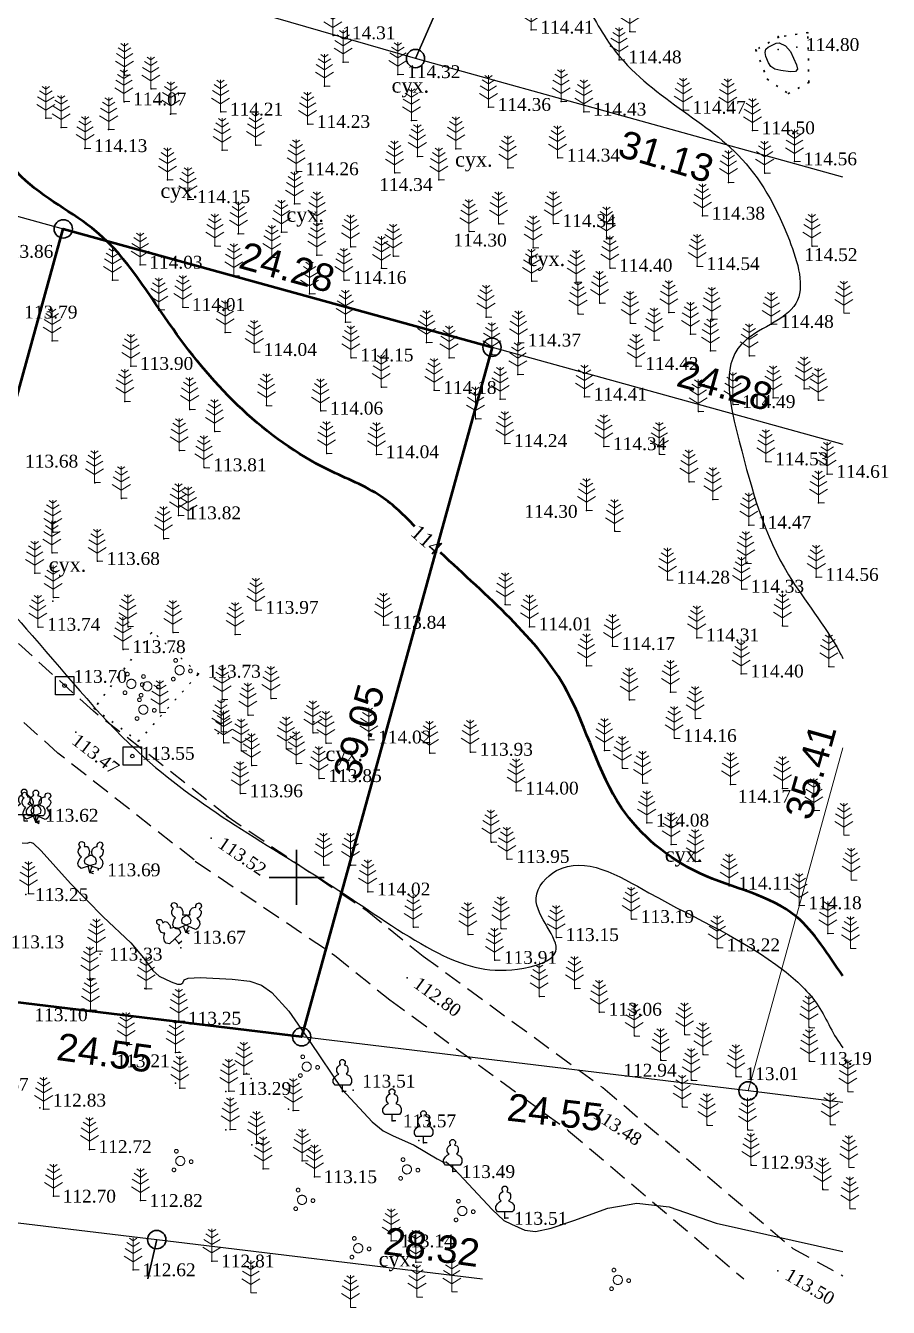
# Model space of a CAD drawing. Header units: millimetres. Extents: x 5405527 to 5405632, y 5524826 to 5524943.
# Drawn here: x 5405585.2 to 5405632.3, y 5524826.5 to 5524896.5 of the extents above; entities that cross this region are included whole.
import ezdxf
from ezdxf.enums import TextEntityAlignment as Align

# ---------------------------------------------------------------- set-up
doc = ezdxf.new("R2010")
doc.units = ezdxf.units.MM
for name, pattern in [('0', [0]), ('DASHEDX2', [1.5, 1, -0.5]), ('HIDDEN', [0.5, 0, -0.5]), ('суцільна', [50, 50, 0])]:
    doc.linetypes.add(name, pattern=pattern)
for name, color, linetype, lineweight in [('11900000', 1, 'Continuous', 30), ('Контур', 7, 'HIDDEN', 30), ('ТОЧКИ', 7, 'Continuous', 30), ('усл. знак', 7, 'суцільна', 20)]:
    doc.layers.add(name, color=color, linetype=linetype, lineweight=lineweight)
for name, color, linetype in [('SC007', 7, 'Continuous'), ('вис_1_1', 170, 'Continuous'), ('горизонт_1', 12, 'Continuous'), ('горизонтали', 42, 'Continuous'), ('дороги', 7, 'Continuous'), ('Ділянки_Межі', 10, 'Continuous'), ('надписи', 7, 'Continuous'), ('отметки', 7, 'Continuous'), ('промеры', 185, 'Continuous'), ('Растительность', 7, 'Continuous')]:
    doc.layers.add(name, color=color, linetype=linetype)
doc.styles.get("Standard").update_dxf_attribs({"font": 'arial.ttf'})
doc.styles.add('times', font='times.ttf')

# ---------------------------------------------------------------- blocks, each defined once
blk = doc.blocks.new('SYMBOL902')
at = {"layer": 'SC007'}
blk.add_lwpolyline([(-1.25, -1.25), (-1.25, 1.25), (1.25, 1.25), (1.25, -1.25)], close=True, dxfattribs=at)
blk.add_circle((0, 0), 0.25, dxfattribs=at)
blk = doc.blocks.new('A$C51FE15A3')
at = {"layer": 'Растительность', "color": 94, "lineweight": 0}
for points in [[(-0.343, 1.489), (0, 1.267), (0.343, 1.489)], [(-0.201, 1.726), (0, 1.584), (0.201, 1.726)], [(0, 1.75), (0, 0), (0.319, 0)], [(-0.493, 0.753), (0, 0.444), (0.493, 0.753)], [(-0.447, 1.172), (0, 0.895), (0.447, 1.172)]]:
    blk.add_lwpolyline(points, dxfattribs=at)
blk = doc.blocks.new('A$C2ACB5305')
at = {"layer": 'Растительность'}
blk.add_lwpolyline([(0.2, 0), (0.2, 0), (0, 0), (0, 0.35), (-0.4, 0.35), (-0.5, 0.5), (-0.5, 0.65), (-0.4, 0.8), (-0.3, 0.9), (-0.2, 0.95), (-0.25, 1), (-0.3, 1.1), (-0.3, 1.25), (-0.25, 1.35), (-0.15, 1.45), (-0.1, 1.45), (-0.15, 1.55), (-0.15, 1.65), (-0.05, 1.75), (0.05, 1.75), (0.15, 1.65), (0.15, 1.55), (0.1, 1.45), (0.25, 1.4), (0.3, 1.3), (0.3, 1.1), (0.25, 1), (0.2, 0.95), (0.4, 0.85), (0.5, 0.7), (0.5, 0.5), (0.45, 0.4), (0.4, 0.35), (0, 0.35)], dxfattribs=at)
blk = doc.blocks.new('A$C72385B22')
at = {"layer": 'усл. знак'}
for centre, radius in [((0, 0), 0.625), ((-0.02, 1.49), 0.25), ((-1.29, -0.64), 0.25), ((1.28, -0.76), 0.25)]:
    blk.add_circle(centre, radius, dxfattribs=at)

msp = doc.modelspace()

# ---------------------------------------------------------------- linework, layer by layer
at = {"layer": '11900000', "color": 0, "linetype": '0', "lineweight": 15, "ltscale": 0.7}
for points in [[(5405600, 5524848.496), (5405600, 5524851.504)], [(5405600, 5524848.496), (5405600, 5524851.504)], [(5405600, 5524848.496), (5405600, 5524851.504)], [(5405600, 5524848.496), (5405600, 5524851.504)], [(5405600, 5524848.496), (5405600, 5524851.504)], [(5405600, 5524848.496), (5405600, 5524851.504)], [(5405598.496, 5524850), (5405601.504, 5524850)], [(5405598.496, 5524850), (5405601.504, 5524850)], [(5405598.496, 5524850), (5405601.504, 5524850)]]:
    msp.add_lwpolyline(points, dxfattribs=at)
at = {"layer": '11900000', "linetype": '0', "lineweight": 15, "ltscale": 0.7}
msp.add_lwpolyline([(5405600, 5524848.496), (5405600, 5524851.504)], dxfattribs=at)
at = {"layer": '11900000', "color": 7}
for points in [[(5405600, 5524848.5, 0), (5405600, 5524851.5, 0)], [(5405600, 5524848.5, 0), (5405600, 5524851.5, 0)], [(5405598.5, 5524850, 0), (5405601.5, 5524850, 0)], [(5405598.5, 5524850, 0), (5405601.5, 5524850, 0)]]:
    msp.add_polyline3d(points, dxfattribs=at)
at = {"layer": 'вис_1_1', "color": 7}
for p in [(5405585.78, 5524853.39, 113.62), (5405589.16, 5524850.41, 113.69), (5405585.22, 5524849.06, 113.25), (5405594.04, 5524847.03, 113.65), (5405593.57, 5524846.39, 113.68), (5405589.27, 5524845.81, 113.33), (5405588.87, 5524844.46, 113.2), (5405591.71, 5524843.94, 113.42), (5405593.82, 5524842.08, 113.35), (5405590.75, 5524840.83, 113.14), (5405593.58, 5524840.46, 113.21), (5405597.27, 5524839.29, 113.36), (5405593.38, 5524838.77, 113.18), (5405596.14, 5524838.32, 113.3), (5405602.5, 5524838.31, 113.5), (5405585.98, 5524837.43, 112.85), (5405599.56, 5524837.35, 113.37), (5405596.13, 5524836.22, 113.12), (5405605.3, 5524836.71, 113.57), (5405597.56, 5524835.41, 113.15), (5405606.67, 5524835.64, 113.52), (5405598.18, 5524834.09, 113.08), (5405600.31, 5524834.52, 113.2), (5405600.98, 5524833.66, 113.15), (5405608.52, 5524833.94, 113.49), (5405586.73, 5524832.6, 112.7), (5405591.47, 5524832.36, 112.82), (5405611.37, 5524831.39, 113.51), (5405605.17, 5524830.16, 113.14), (5405591.08, 5524828.58, 112.62), (5405595.38, 5524829.06, 112.81), (5405606.51, 5524829, 113.12)]:
    msp.add_point(p, dxfattribs=at)
at = {"layer": 'горизонт_1', "color": 32}
msp.add_polyline3d([(5405585.01, 5524851.89, 113.5), (5405585.29, 5524851.87, 113.5), (5405585.45, 5524851.92, 113.5), (5405585.61, 5524851.86, 113.5), (5405586.05, 5524851.44, 113.5), (5405587.65, 5524849.66, 113.5), (5405589.44, 5524847.84, 113.5), (5405590.95, 5524846.42, 113.5), (5405591.65, 5524845.61, 113.5), (5405592.15, 5524844.92, 113.5), (5405592.5, 5524844.61, 113.5), (5405593.16, 5524844.3, 113.5), (5405593.49, 5524844.18, 113.5), (5405593.67, 5524844.17, 113.5), (5405593.78, 5524844.25, 113.5), (5405593.87, 5524844.4, 113.5), (5405594.08, 5524844.5, 113.5), (5405594.73, 5524844.53, 113.5), (5405596.49, 5524844.44, 113.5), (5405597.45, 5524844.33, 113.5), (5405598.09, 5524844.11, 113.5), (5405598.64, 5524843.71, 113.5), (5405599.58, 5524842.69, 113.5), (5405600.73, 5524841.04, 113.5), (5405602.48, 5524838.42, 113.5), (5405604.13, 5524836.65, 113.5), (5405604.73, 5524836.17, 113.5), (5405605.24, 5524835.91, 113.5), (5405606.42, 5524835.39, 113.5), (5405607.67, 5524834.64, 113.5), (5405608.01, 5524834.46, 113.5), (5405608.17, 5524834.47, 113.5), (5405608.6, 5524834.09, 113.5), (5405610.67, 5524831.87, 113.5), (5405611.31, 5524831.28, 113.5), (5405611.73, 5524831.08, 113.5), (5405612.45, 5524830.75, 113.5), (5405613.04, 5524830.67, 113.5), (5405613.89, 5524830.85, 113.5), (5405615.14, 5524831.27, 113.5), (5405616.99, 5524831.94, 113.5), (5405618.58, 5524832.22, 113.5), (5405620.34, 5524832.01, 113.5), (5405622.91, 5524831.12, 113.5), (5405629.818, 5524829.586, 31.092)], dxfattribs=at)
at = {"layer": 'горизонтали', "color": 32}
msp.add_polyline3d([(5405625.617, 5524894.812, 114.5), (5405625.577, 5524895.032, 114.5), (5405625.617, 5524895.202, 114.5), (5405625.747, 5524895.322, 114.5), (5405626.187, 5524895.542, 114.5), (5405626.337, 5524895.552, 114.5), (5405626.687, 5524895.382, 114.5), (5405626.957, 5524895.072, 114.5), (5405627.297, 5524894.352, 114.5), (5405627.347, 5524894.112, 114.5), (5405627.237, 5524893.982, 114.5), (5405626.957, 5524893.972, 114.5), (5405626.427, 5524894.032, 114.5), (5405626.107, 5524894.112, 114.5), (5405625.887, 5524894.252, 114.5), (5405625.757, 5524894.462, 114.5), (5405625.617, 5524894.812, 114.5)], close=True, dxfattribs=at)
at = {"layer": 'горизонтали', "color": 32, "lineweight": 50}
for points, knots in [([(5405606.456, 5524869.158), (5405605.877, 5524869.753), (5405604.523, 5524871.087), (5405599.067, 5524873.137), (5405593.856, 5524878.42), (5405589.938, 5524885.301), (5405583.797, 5524888.195), (5405581.689, 5524894.807), (5405574.067, 5524900.184), (5405568.854, 5524904.428), (5405565.01, 5524906.609)], [95.517258, 95.517258, 95.517258, 95.517258, 97.981196, 101.219145, 112.663477, 119.411918, 124.483522, 131.95838, 138.574265, 151.941327, 151.941327, 151.941327, 151.941327]), ([(5405629.818, 5524844.626), (5405628.996, 5524845.761), (5405627.316, 5524848.772), (5405621.841, 5524849.742), (5405616.887, 5524853.819), (5405615.045, 5524861.625), (5405610.375, 5524865.309), (5405607.862, 5524867.739)], [60.796043, 60.796043, 60.796043, 60.796043, 64.919884, 70.679239, 76.265836, 83.261001, 93.552049, 93.552049, 93.552049, 93.552049])]:
    msp.add_open_spline(points, degree=3, knots=knots, dxfattribs=at)
at = {"layer": 'горизонтали', "color": 32}
for points, knots in [([(5405603.981, 5524906.609), (5405604.031, 5524906.573), (5405607.209, 5524904.241), (5405608.307, 5524897.151), (5405615.343, 5524898.956), (5405617.751, 5524893.311), (5405623.768, 5524890.887), (5405626.725, 5524885.692), (5405628.214, 5524880.763), (5405622.772, 5524879.375), (5405624.442, 5524872.575), (5405625.964, 5524867.149), (5405628.932, 5524863.672), (5405629.765, 5524862.059), (5405629.818, 5524861.952)], [990.233278, 990.233278, 990.233278, 990.233278, 990.407517, 1001.45042, 1004.85445, 1007.86787, 1017.487334, 1022.90954, 1026.380728, 1030.095834, 1035.395338, 1043.1603, 1048.251367, 1048.607705, 1048.607705, 1048.607705, 1048.607705]), ([(5405547.074, 5524891.506), (5405550.235, 5524890.92), (5405557.3, 5524889.228), (5405564.133, 5524879.562), (5405575.772, 5524873.469), (5405584.479, 5524864.762), (5405592.253, 5524855.035), (5405600.694, 5524850.595), (5405607.223, 5524845.854), (5405611.016, 5524844.52), (5405615.353, 5524845.832), (5405612.231, 5524848.538), (5405615.096, 5524851.641), (5405620.513, 5524848.229), (5405625.149, 5524846.33), (5405628.636, 5524843.151), (5405629.289, 5524841.361), (5405629.818, 5524840.704)], [150.895024, 150.895024, 150.895024, 150.895024, 160.422107, 171.701539, 184.668472, 199.328791, 208.368376, 221.647362, 227.659049, 232.061321, 234.360288, 237.456685, 239.327291, 244.513006, 252.991366, 255.698925, 258.334299, 258.334299, 258.334299, 258.334299])]:
    msp.add_open_spline(points, degree=3, knots=knots, dxfattribs=at)
at = {"layer": 'дороги', "color": 7, "linetype": 'DASHEDX2'}
for points, elevation in [([(5405596.262, 5524853.313), (5405588.904, 5524859.072), (5405583.42, 5524864.022), (5405572.616, 5524874.334), (5405556.305, 5524886.724), (5405547.074, 5524893.518)], 112.707), ([(5405594.412, 5524850.951), (5405586.972, 5524856.774), (5405581.378, 5524861.824), (5405570.666, 5524872.048), (5405554.509, 5524884.322), (5405547.074, 5524889.749)], 112.707), ([(5405596.15, 5524853.373), (5405603.852, 5524848.167), (5405606.914, 5524845.7), (5405616.709, 5524838.529), (5405627.094, 5524829.743), (5405629.818, 5524828.249)], 112.71), ([(5405594.47, 5524850.887), (5405602.068, 5524845.753), (5405605.086, 5524843.32), (5405614.851, 5524836.171), (5405624.406, 5524828.087)], 112.71)]:
    msp.add_lwpolyline(points, dxfattribs=dict(at, elevation=elevation))
at = {"layer": 'Ділянки_Межі', "lineweight": 25}
for points in [[(5405629.818, 5524888.227), (5405606.49, 5524894.695), (5405570.683, 5524905.043), (5405571.559, 5524906.609)], [(5405629.818, 5524837.715), (5405624.646, 5524838.342), (5405600.275, 5524841.297), (5405575.905, 5524844.251), (5405548.251, 5524847.603), (5405563.861, 5524891.856), (5405587.263, 5524885.396), (5405610.666, 5524878.935), (5405629.818, 5524873.647)], [(5405547.074, 5524835.682), (5405592.364, 5524830.229), (5405591.877, 5524828.087)], [(5405547.074, 5524835.682), (5405592.364, 5524830.229), (5405610.153, 5524828.087)], [(5405591.877, 5524828.087), (5405592.364, 5524830.229), (5405610.153, 5524828.087)]]:
    msp.add_lwpolyline(points, dxfattribs=at)
at = {"layer": 'Ділянки_Межі'}
for points in [[(5405611.705, 5524906.609), (5405606.49, 5524894.695), (5405570.683, 5524905.043)], [(5405606.49, 5524894.695), (5405611.705, 5524906.609)], [(5405629.818, 5524888.227), (5405606.49, 5524894.695)]]:
    msp.add_lwpolyline(points, dxfattribs=at)
msp.add_lwpolyline([(5405548.251, 5524847.603), (5405563.861, 5524891.856), (5405587.263, 5524885.396), (5405575.905, 5524844.251)], close=True, dxfattribs=at)
at = {"layer": 'Ділянки_Межі', "lineweight": 50}
msp.add_lwpolyline([(5405575.905, 5524844.251), (5405587.263, 5524885.396), (5405610.666, 5524878.935), (5405600.275, 5524841.297)], close=True, dxfattribs=at)
at = {"layer": 'Ділянки_Межі', "lineweight": 0}
for points in [[(5405600.275, 5524841.297), (5405610.666, 5524878.935), (5405629.818, 5524873.647)], [(5405629.818, 5524857.077), (5405624.646, 5524838.342), (5405600.275, 5524841.297)], [(5405624.646, 5524838.342), (5405629.818, 5524857.077)], [(5405629.818, 5524837.715), (5405624.646, 5524838.342)]]:
    msp.add_lwpolyline(points, dxfattribs=at)
at = {"layer": 'Контур', "color": 7, "linetype": 'HIDDEN'}
for points, elevation in [([(5405626.84, 5524892.78), (5405626.84, 5524892.78), (5405627.96, 5524893.39), (5405627.91, 5524896.11), (5405626.34, 5524895.881), (5405625.07, 5524895.17), (5405625.69, 5524893.57), (5405626.84, 5524892.78)], 114.67), ([(5405592.07, 5524863.35), (5405588.95, 5524859.22), (5405591.36, 5524857.43), (5405594.64, 5524861.1), (5405592.198, 5524863.35)], 113.72)]:
    msp.add_lwpolyline(points, dxfattribs=dict(at, elevation=elevation))
at = {"layer": 'отметки', "color": 7}
for p in [(5405612.808, 5524896.258, 114.409), (5405601.989, 5524895.948, 114.314), (5405618.193, 5524896.163, 114.555), (5405626.279, 5524895.891, 114.76), (5405627.911, 5524896.106, 114.845), (5405625.073, 5524895.168, 114.722), (5405626.282, 5524895.188, 114.069), (5405627.311, 5524895.307, 114.801), (5405602.542, 5524894.5, 114.319), (5405617.61, 5524894.63, 114.485), (5405590.607, 5524893.79, 114.177), (5405605.534, 5524893.827, 114.318), (5405625.698, 5524893.573, 114.707), (5405592.052, 5524893.044, 114.145), (5405601.524, 5524893.187, 114.231), (5405626.846, 5524892.785, 114.672), (5405627.965, 5524893.395, 114.668), (5405590.578, 5524892.339, 114.068), (5405614.447, 5524892.35, 114.386), (5405586.304, 5524891.436, 114.108), (5405593.12, 5524891.666, 114.184), (5405595.86, 5524891.782, 114.214), (5405610.478, 5524892.038, 114.363), (5405615.684, 5524891.781, 114.431), (5405621.113, 5524891.882, 114.47), (5405623.547, 5524891.841, 114.529), (5405587.148, 5524890.93, 114.129), (5405589.731, 5524890.818, 114.181), (5405600.605, 5524891.109, 114.23), (5405606.273, 5524891.311, 114.336), (5405624.886, 5524890.762, 114.504), (5405597.768, 5524889.965, 114.191), (5405588.442, 5524889.788, 114.134), (5405595.937, 5524889.69, 114.151), (5405606.594, 5524889.354, 114.294), (5405608.694, 5524889.771, 114.373), (5405614.252, 5524889.272, 114.344), (5405611.535, 5524888.73, 114.336), (5405627.185, 5524889.068, 114.559), (5405592.95, 5524888.067, 114.121), (5405599.985, 5524888.526, 114.258), (5405605.359, 5524888.451, 114.341), (5405607.77, 5524888.071, 114.304), (5405623.572, 5524887.929, 114.474), (5405625.557, 5524888.438, 114.549), (5405594.062, 5524887.004, 114.147), (5405599.881, 5524886.76, 114.237), (5405622.162, 5524886.1, 114.385), (5405596.817, 5524885.12, 114.199), (5405599.177, 5524885.223, 114.228), (5405601.109, 5524885.666, 114.291), (5405609.422, 5524885.253, 114.302), (5405611.031, 5524885.67, 114.366), (5405614.015, 5524885.695, 114.335), (5405595.54, 5524884.462, 114.097), (5405602.952, 5524884.419, 114.176), (5405612.917, 5524884.358, 114.283), (5405616.919, 5524884.848, 114.319), (5405628.135, 5524884.461, 114.517), (5405598.644, 5524883.84, 114.121), (5405601.109, 5524883.97, 114.146), (5405605.281, 5524883.907, 114.186), (5405591.457, 5524883.426, 114.027), (5405604.636, 5524883.246, 114.221), (5405617.108, 5524883.259, 114.398), (5405621.874, 5524883.352, 114.544), (5405589.944, 5524882.589, 113.942), (5405596.561, 5524882.839, 114.145), (5405602.587, 5524882.596, 114.162), (5405612.834, 5524882.542, 114.314), (5405615.263, 5524882.494, 114.362), (5405600.709, 5524881.849, 114.248), (5405592.474, 5524880.967, 114.014), (5405593.783, 5524881.115, 114.014), (5405616.547, 5524881.345, 114.356), (5405602.669, 5524880.305, 114.169), (5405610.348, 5524880.58, 114.352), (5405615.37, 5524880.752, 114.345), (5405618.222, 5524880.241, 114.405), (5405620.325, 5524880.831, 114.423), (5405622.668, 5524880.466, 114.444), (5405625.915, 5524880.19, 114.484), (5405596.101, 5524879.741, 114.096), (5405621.503, 5524879.65, 114.429), (5405586.658, 5524879.282, 113.819), (5405607.097, 5524879.202, 114.241), (5405612.114, 5524879.178, 114.369), (5405619.512, 5524879.329, 114.412), (5405597.699, 5524878.659, 114.041), (5405602.974, 5524878.365, 114.152), (5405608.333, 5524878.364, 114.227), (5405610.655, 5524878.537, 114.244), (5405622.594, 5524878.743, 114.457), (5405624.718, 5524878.473, 114.54), (5405590.95, 5524877.901, 113.904), (5405612.083, 5524877.454, 114.267), (5405618.532, 5524877.9, 114.415), (5405604.625, 5524876.754, 114.118), (5405627.703, 5524876.659, 114.594), (5405590.621, 5524875.976, 113.769), (5405607.506, 5524876.588, 114.179), (5405611.117, 5524876.1, 114.249), (5405615.717, 5524876.226, 114.414), (5405626.011, 5524876.18, 114.571), (5405628.485, 5524876.047, 114.606), (5405594.177, 5524875.546, 113.845), (5405598.357, 5524875.747, 114.006), (5405601.317, 5524875.459, 114.065), (5405621.93, 5524875.435, 114.444), (5405623.824, 5524875.818, 114.485), (5405609.777, 5524875.032, 114.24), (5405595.537, 5524874.344, 113.894), (5405593.599, 5524873.297, 113.043), (5405593.599, 5524873.297, 113.86), (5405611.366, 5524873.688, 114.242), (5405616.774, 5524873.518, 114.337), (5405601.644, 5524873.133, 114.022), (5405604.366, 5524873.081, 114.041), (5405619.802, 5524873.094, 114.425), (5405625.623, 5524872.692, 114.533), (5405594.954, 5524872.367, 113.809), (5405628.96, 5524872.009, 114.605), (5405588.983, 5524871.542, 112.983), (5405588.983, 5524871.542, 113.8), (5405621.428, 5524871.59, 114.449), (5405590.439, 5524870.682, 112.993), (5405590.439, 5524870.682, 113.81), (5405622.721, 5524870.627, 114.468), (5405628.497, 5524870.439, 114.539), (5405593.56, 5524869.745, 113.003), (5405593.56, 5524869.745, 113.82), (5405615.833, 5524870.029, 114.297), (5405594.088, 5524869.57, 113.039), (5405594.088, 5524869.57, 113.856), (5405624.685, 5524869.232, 114.471), (5405586.712, 5524868.839, 112.767), (5405586.712, 5524868.839, 113.584), (5405592.745, 5524868.487, 112.95), (5405592.745, 5524868.487, 113.767), (5405617.366, 5524868.89, 114.267), (5405586.658, 5524867.709, 112.761), (5405586.658, 5524867.709, 113.578), (5405589.13, 5524867.254, 112.861), (5405589.13, 5524867.254, 113.678), (5405624.528, 5524867.135, 114.349), (5405585.716, 5524866.597, 112.829), (5405585.716, 5524866.597, 113.646), (5405620.249, 5524866.236, 114.279), (5405628.369, 5524866.386, 114.56), (5405624.296, 5524865.74, 114.331), (5405586.683, 5524865.071, 112.801), (5405586.683, 5524865.071, 113.618), (5405586.725, 5524865.278, 112.796), (5405586.725, 5524865.278, 113.613), (5405611.391, 5524864.89, 114.054), (5405597.792, 5524864.586, 113.148), (5405597.792, 5524864.586, 113.965), (5405585.883, 5524863.662, 112.927), (5405585.883, 5524863.662, 113.744), (5405590.801, 5524863.684, 112.872), (5405590.801, 5524863.684, 113.689), (5405593.268, 5524863.365, 112.895), (5405593.268, 5524863.365, 113.712), (5405604.748, 5524863.771, 113.843), (5405612.721, 5524863.682, 114.013), (5405626.522, 5524863.722, 114.456), (5405592.073, 5524863.353, 113.717), (5405596.653, 5524863.254, 113.028), (5405596.653, 5524863.254, 113.845), (5405621.845, 5524863.082, 114.309), (5405590.535, 5524862.443, 112.959), (5405590.535, 5524862.443, 113.776), (5405617.251, 5524862.614, 114.166), (5405615.826, 5524861.547, 114.162), (5405629.051, 5524861.501, 114.455), (5405594.639, 5524861.101, 113.732), (5405624.276, 5524861.11, 114.396), (5405620.417, 5524860.101, 114.232), (5405588.949, 5524859.218, 113.584), (5405595.948, 5524859.708, 112.97), (5405595.948, 5524859.708, 113.787), (5405598.611, 5524859.771, 113.029), (5405598.611, 5524859.771, 113.846), (5405618.17, 5524859.694, 114.119), (5405592.552, 5524859.003, 113.064), (5405592.552, 5524859.003, 113.881), (5405597.36, 5524858.858, 112.941), (5405597.36, 5524858.858, 113.758), (5405600.94, 5524858.492, 112.998), (5405600.94, 5524858.492, 113.815), (5405621.769, 5524858.678, 114.256), (5405587.938, 5524857.923, 113.475), (5405595.721, 5524857.86, 112.954), (5405595.721, 5524857.86, 113.771), (5405600.899, 5524857.886, 112.998), (5405600.899, 5524857.886, 113.815), (5405591.356, 5524857.43, 113.678), (5405596.027, 5524857.342, 112.958), (5405596.027, 5524857.342, 113.775), (5405601.619, 5524857.319, 113.045), (5405601.619, 5524857.319, 113.862), (5405603.95, 5524857.51, 113.202), (5405603.95, 5524857.51, 114.019), (5405620.62, 5524857.59, 114.159), (5405596.983, 5524856.899, 113), (5405596.983, 5524856.899, 113.817), (5405599.445, 5524857.007, 112.996), (5405599.445, 5524857.007, 113.813), (5405607.27, 5524856.779, 113.174), (5405607.27, 5524856.779, 113.991), (5405609.492, 5524856.841, 113.116), (5405609.492, 5524856.841, 113.933), (5405616.804, 5524856.934, 114.111), (5405597.546, 5524856.107, 113.022), (5405597.546, 5524856.107, 113.839), (5405599.999, 5524856.222, 113.019), (5405599.999, 5524856.222, 113.836), (5405617.783, 5524855.955, 114.128), (5405601.238, 5524855.404, 113.032), (5405601.238, 5524855.404, 113.849), (5405618.892, 5524855.15, 114.085), (5405623.689, 5524855.076, 114.166), (5405596.935, 5524854.573, 113.143), (5405596.935, 5524854.573, 113.96), (5405611.991, 5524854.722, 113.186), (5405611.991, 5524854.722, 114.003), (5405626.523, 5524854.851, 114.355), (5405628.246, 5524853.657, 114.417), (5405585.76, 5524853.01, 113.57), (5405619.116, 5524852.974, 114.079), (5405595.337, 5524852.132, 112.707), (5405595.337, 5524852.132, 113.524), (5405610.633, 5524851.929, 113.058), (5405610.633, 5524851.929, 113.875), (5405620.446, 5524851.8, 114.029), (5405611.491, 5524850.992, 113.129), (5405611.491, 5524850.992, 113.946), (5405621.767, 5524850.866, 114.117), (5405588.72, 5524850.27, 113.62), (5405592.084, 5524850.354, 113.593), (5405601.489, 5524850.664, 113.081), (5405601.489, 5524850.664, 113.898), (5405602.955, 5524850.664, 113.027), (5405602.955, 5524850.664, 113.844), (5405623.619, 5524849.538, 114.114), (5405585.362, 5524849.112, 113.222), (5405603.893, 5524849.213, 113.207), (5405603.893, 5524849.213, 114.024), (5405627.44, 5524848.464, 114.181), (5405606.38, 5524847.286, 113.114), (5405606.38, 5524847.286, 113.931), (5405618.292, 5524847.713, 113.188), (5405593.95, 5524847.01, 113.67), (5405609.358, 5524846.886, 113.077), (5405609.358, 5524846.886, 113.894), (5405611.168, 5524847.208, 113.029), (5405611.168, 5524847.208, 113.846), (5405614.186, 5524846.726, 113.149), (5405629.002, 5524846.94, 114.091), (5405589.083, 5524845.979, 113.221), (5405593.687, 5524846.147, 113.513), (5405622.981, 5524846.165, 113.219), (5405610.813, 5524845.481, 113.095), (5405610.813, 5524845.481, 113.912), (5405606.027, 5524844.519, 112.795), (5405606.027, 5524844.519, 113.612), (5405588.709, 5524844.461, 113.146), (5405591.789, 5524843.921, 113.374), (5405615.19, 5524843.933, 113.059), (5405613.255, 5524843.498, 113.099), (5405588.748, 5524842.763, 113.1), (5405616.531, 5524842.65, 113.059), (5405593.568, 5524842.161, 113.252), (5405627.991, 5524841.803, 113.199), (5405618.443, 5524841.344, 113.007), (5405621.187, 5524841.417, 113.051), (5405621.187, 5524841.416, 113.065), (5405590.704, 5524840.875, 113.043), (5405593.382, 5524840.447, 113.123), (5405622.19, 5524840.331, 113.05), (5405619.893, 5524840.029, 112.937), (5405619.893, 5524840.017, 112.938), (5405628, 5524839.968, 113.186), (5405597.121, 5524839.257, 113.284), (5405597.52, 5524839.03, 113.37), (5405621.567, 5524838.926, 112.962), (5405624.005, 5524839.134, 113.014), (5405593.62, 5524838.49, 113.17), (5405596.295, 5524838.328, 113.292), (5405603.08, 5524838.38, 113.51), (5405586.19, 5524837.34, 112.83), (5405599.82, 5524837.28, 113.4), (5405615.813, 5524837.366, 112.664), (5405615.813, 5524837.366, 113.481), (5405621.06, 5524837.472, 112.933), (5405596.38, 5524836.23, 113.16), (5405605.21, 5524836.71, 113.53), (5405622.416, 5524836.477, 112.998), (5405624.633, 5524836.226, 113.003), (5405629.145, 5524836.505, 113.031), (5405597.81, 5524835.48, 113.16), (5405606.93, 5524835.51, 113.52), (5405588.687, 5524835.155, 112.718), (5405624.823, 5524834.302, 112.933), (5405628.725, 5524832.974, 113.011), (5405626.263, 5524828.529, 112.68), (5405626.263, 5524828.529, 113.497)]:
    msp.add_point(p, dxfattribs=at)
at = {"layer": 'ТОЧКИ'}
for centre in [(5405606.49, 5524894.695), (5405587.263, 5524885.396), (5405610.666, 5524878.935), (5405600.275, 5524841.297), (5405624.646, 5524838.342), (5405592.364, 5524830.229)]:
    msp.add_circle(centre, 0.5, dxfattribs=at)

# ---------------------------------------------------------------- block references
at = {"layer": 'отметки', "color": 7, "xscale": 0.400000000372529, "yscale": 0.400000000372529, "zscale": 0.400000000372529}
for p in [(5405587.33, 5524860.47, 113.7), (5405591.03, 5524856.62, 113.55)]:
    msp.add_blockref('SYMBOL902', p, dxfattribs=at)
at = {"layer": 'Растительность', "color": 7}
for name, p in [('A$C51FE15A3', (5405601.98, 5524895.95, 114.31)), ('A$C51FE15A3', (5405612.8, 5524896.26, 114.41)), ('A$C51FE15A3', (5405618.19, 5524896.16, 114.55)), ('A$C51FE15A3', (5405602.54, 5524894.5, 114.32)), ('A$C51FE15A3', (5405617.6, 5524894.63, 114.48)), ('A$C51FE15A3', (5405605.53, 5524893.83, 114.32)), ('A$C51FE15A3', (5405590.61, 5524893.79, 114.18)), ('A$C51FE15A3', (5405601.52, 5524893.19, 114.23)), ('A$C51FE15A3', (5405592.04, 5524893.04, 114.15)), ('A$C51FE15A3', (5405590.57, 5524892.34, 114.07)), ('A$C51FE15A3', (5405595.85, 5524891.78, 114.21)), ('A$C51FE15A3', (5405610.47, 5524892.04, 114.36)), ('A$C51FE15A3', (5405614.44, 5524892.35, 114.39)), ('A$C51FE15A3', (5405615.68, 5524891.78, 114.43)), ('A$C51FE15A3', (5405621.11, 5524891.88, 114.47)), ('A$C51FE15A3', (5405623.54, 5524891.84, 114.53)), ('A$C51FE15A3', (5405586.31, 5524891.44, 114.11)), ('A$C51FE15A3', (5405593.13, 5524891.67, 114.18)), ('A$C51FE15A3', (5405600.6, 5524891.11, 114.23)), ('A$C51FE15A3', (5405606.27, 5524891.31, 114.34)), ('A$C51FE15A3', (5405587.15, 5524890.93, 114.13)), ('A$C51FE15A3', (5405589.74, 5524890.82, 114.18)), ('A$C51FE15A3', (5405624.88, 5524890.76, 114.5)), ('A$C51FE15A3', (5405588.45, 5524889.79, 114.13)), ('A$C51FE15A3', (5405595.93, 5524889.69, 114.15)), ('A$C51FE15A3', (5405597.76, 5524889.96, 114.19)), ('A$C51FE15A3', (5405608.69, 5524889.77, 114.37)), ('A$C51FE15A3', (5405606.59, 5524889.35, 114.29)), ('A$C51FE15A3', (5405614.24, 5524889.27, 114.34)), ('A$C51FE15A3', (5405627.18, 5524889.07, 114.56)), ('A$C51FE15A3', (5405599.98, 5524888.52, 114.26)), ('A$C51FE15A3', (5405605.35, 5524888.45, 114.34)), ('A$C51FE15A3', (5405611.53, 5524888.73, 114.34)), ('A$C51FE15A3', (5405625.55, 5524888.44, 114.55)), ('A$C51FE15A3', (5405592.95, 5524888.07, 114.12)), ('A$C51FE15A3', (5405607.76, 5524888.07, 114.3)), ('A$C51FE15A3', (5405623.57, 5524887.93, 114.47)), ('A$C51FE15A3', (5405594.07, 5524887, 114.15)), ('A$C51FE15A3', (5405599.89, 5524886.76, 114.24)), ('A$C51FE15A3', (5405622.15, 5524886.1, 114.38)), ('A$C51FE15A3', (5405601.11, 5524885.67, 114.29)), ('A$C51FE15A3', (5405611.02, 5524885.67, 114.37)), ('A$C51FE15A3', (5405614.01, 5524885.69, 114.34)), ('A$C51FE15A3', (5405596.82, 5524885.12, 114.2)), ('A$C51FE15A3', (5405599.18, 5524885.22, 114.23)), ('A$C51FE15A3', (5405609.41, 5524885.25, 114.3)), ('A$C51FE15A3', (5405616.91, 5524884.85, 114.32)), ('A$C51FE15A3', (5405595.54, 5524884.46, 114.1)), ('A$C51FE15A3', (5405602.94, 5524884.42, 114.18)), ('A$C51FE15A3', (5405612.91, 5524884.36, 114.28)), ('A$C51FE15A3', (5405628.13, 5524884.46, 114.52)), ('A$C51FE15A3', (5405591.46, 5524883.43, 114.03)), ('A$C51FE15A3', (5405598.65, 5524883.84, 114.12)), ('A$C51FE15A3', (5405601.1, 5524883.97, 114.15)), ('A$C51FE15A3', (5405605.27, 5524883.91, 114.19)), ('A$C51FE15A3', (5405621.87, 5524883.35, 114.54)), ('A$C51FE15A3', (5405596.57, 5524882.84, 114.15)), ('A$C51FE15A3', (5405604.63, 5524883.24, 114.22)), ('A$C51FE15A3', (5405617.1, 5524883.26, 114.4)), ('A$C51FE15A3', (5405589.95, 5524882.59, 113.94)), ('A$C51FE15A3', (5405602.58, 5524882.59, 114.16)), ('A$C51FE15A3', (5405612.83, 5524882.54, 114.31)), ('A$C51FE15A3', (5405615.26, 5524882.49, 114.36)), ('A$C51FE15A3', (5405600.71, 5524881.85, 114.25)), ('A$C51FE15A3', (5405616.54, 5524881.34, 114.36)), ('A$C51FE15A3', (5405592.48, 5524880.97, 114.01)), ('A$C51FE15A3', (5405593.79, 5524881.11, 114.01)), ('A$C51FE15A3', (5405610.34, 5524880.58, 114.35)), ('A$C51FE15A3', (5405615.36, 5524880.75, 114.35)), ('A$C51FE15A3', (5405620.32, 5524880.83, 114.42)), ('A$C51FE15A3', (5405629.88, 5524880.79, 114.54)), ('A$C51FE15A3', (5405602.66, 5524880.3, 114.17)), ('A$C51FE15A3', (5405618.21, 5524880.24, 114.4)), ('A$C51FE15A3', (5405622.66, 5524880.46, 114.44)), ('A$C51FE15A3', (5405625.91, 5524880.19, 114.48)), ('A$C51FE15A3', (5405586.66, 5524879.28, 113.82)), ('A$C51FE15A3', (5405596.1, 5524879.74, 114.1)), ('A$C51FE15A3', (5405607.09, 5524879.2, 114.24)), ('A$C51FE15A3', (5405612.11, 5524879.18, 114.37)), ('A$C51FE15A3', (5405619.51, 5524879.33, 114.41)), ('A$C51FE15A3', (5405621.5, 5524879.65, 114.43)), ('A$C51FE15A3', (5405597.69, 5524878.66, 114.04)), ('A$C51FE15A3', (5405610.65, 5524878.53, 114.24)), ('A$C51FE15A3', (5405622.59, 5524878.74, 114.46)), ('A$C51FE15A3', (5405624.71, 5524878.47, 114.54)), ('A$C51FE15A3', (5405590.95, 5524877.9, 113.9)), ('A$C51FE15A3', (5405602.96, 5524878.36, 114.15)), ('A$C51FE15A3', (5405608.32, 5524878.36, 114.23)), ('A$C51FE15A3', (5405618.53, 5524877.9, 114.41)), ('A$C51FE15A3', (5405612.08, 5524877.45, 114.27)), ('A$C51FE15A3', (5405604.62, 5524876.75, 114.12)), ('A$C51FE15A3', (5405607.5, 5524876.58, 114.18)), ('A$C51FE15A3', (5405627.7, 5524876.66, 114.59)), ('A$C51FE15A3', (5405590.62, 5524875.98, 113.77)), ('A$C51FE15A3', (5405598.35, 5524875.74, 114.01)), ('A$C51FE15A3', (5405611.11, 5524876.1, 114.25)), ('A$C51FE15A3', (5405615.71, 5524876.22, 114.41)), ('A$C51FE15A3', (5405623.82, 5524875.81, 114.48)), ('A$C51FE15A3', (5405626.01, 5524876.18, 114.57)), ('A$C51FE15A3', (5405628.48, 5524876.04, 114.61)), ('A$C51FE15A3', (5405594.16, 5524875.54, 113.84)), ('A$C51FE15A3', (5405601.31, 5524875.46, 114.06)), ('A$C51FE15A3', (5405609.77, 5524875.03, 114.24)), ('A$C51FE15A3', (5405621.92, 5524875.43, 114.44)), ('A$C51FE15A3', (5405595.52, 5524874.34, 113.89)), ('A$C51FE15A3', (5405611.36, 5524873.68, 114.24)), ('A$C51FE15A3', (5405616.77, 5524873.51, 114.34)), ('A$C51FE15A3', (5405593.59, 5524873.3, 113.04)), ('A$C51FE15A3', (5405601.63, 5524873.13, 114.02)), ('A$C51FE15A3', (5405604.36, 5524873.08, 114.04)), ('A$C51FE15A3', (5405619.8, 5524873.09, 114.42)), ('A$C51FE15A3', (5405594.94, 5524872.36, 113.81)), ('A$C51FE15A3', (5405625.62, 5524872.69, 114.53)), ('A$C51FE15A3', (5405588.97, 5524871.55, 112.98)), ('A$C51FE15A3', (5405621.42, 5524871.59, 114.45)), ('A$C51FE15A3', (5405628.96, 5524872.01, 114.61)), ('A$C51FE15A3', (5405590.43, 5524870.69, 112.99)), ('A$C51FE15A3', (5405615.83, 5524870.03, 114.3)), ('A$C51FE15A3', (5405622.72, 5524870.62, 114.47)), ('A$C51FE15A3', (5405628.49, 5524870.44, 114.54)), ('A$C51FE15A3', (5405593.55, 5524869.75, 113)), ('A$C51FE15A3', (5405594.08, 5524869.57, 113.04)), ('A$C51FE15A3', (5405586.69, 5524868.84, 112.77)), ('A$C51FE15A3', (5405617.36, 5524868.88, 114.27)), ('A$C51FE15A3', (5405624.68, 5524869.23, 114.47)), ('A$C51FE15A3', (5405592.73, 5524868.49, 112.95)), ('A$C51FE15A3', (5405586.64, 5524867.71, 112.76)), ('A$C51FE15A3', (5405589.11, 5524867.26, 112.86)), ('A$C51FE15A3', (5405585.7, 5524866.6, 112.83)), ('A$C51FE15A3', (5405624.52, 5524867.13, 114.35)), ('A$C51FE15A3', (5405620.24, 5524866.23, 114.28)), ('A$C51FE15A3', (5405628.37, 5524866.38, 114.56)), ('A$C51FE15A3', (5405586.71, 5524865.28, 112.8)), ('A$C51FE15A3', (5405624.29, 5524865.73, 114.33)), ('A$C51FE15A3', (5405597.78, 5524864.59, 113.15)), ('A$C51FE15A3', (5405611.38, 5524864.88, 114.05)), ('A$C51FE15A3', (5405604.74, 5524863.76, 113.84)), ('A$C51FE15A3', (5405626.52, 5524863.72, 114.46)), ('A$C51FE15A3', (5405585.87, 5524863.66, 112.93)), ('A$C51FE15A3', (5405590.78, 5524863.69, 112.87)), ('A$C51FE15A3', (5405593.25, 5524863.37, 112.9)), ('A$C51FE15A3', (5405596.64, 5524863.26, 113.03)), ('A$C51FE15A3', (5405612.71, 5524863.68, 114.01)), ('A$C51FE15A3', (5405621.84, 5524863.08, 114.31)), ('A$C51FE15A3', (5405590.52, 5524862.45, 112.96)), ('A$C51FE15A3', (5405617.24, 5524862.61, 114.17)), ('A$C51FE15A3', (5405615.82, 5524861.54, 114.16)), ('A$C51FE15A3', (5405624.27, 5524861.11, 114.4)), ('A$C51FE15A3', (5405629.05, 5524861.5, 114.46)), ('A$C51FE15A3', (5405595.93, 5524859.71, 112.97)), ('A$C51FE15A3', (5405598.6, 5524859.77, 113.03)), ('A$C51FE15A3', (5405618.16, 5524859.69, 114.12)), ('A$C51FE15A3', (5405620.41, 5524860.1, 114.23)), ('A$C51FE15A3', (5405592.54, 5524859, 113.06)), ('A$C51FE15A3', (5405597.34, 5524858.86, 112.94)), ('A$C51FE15A3', (5405621.76, 5524858.67, 114.26)), ('A$C51FE15A3', (5405595.873, 5524857.936, 112.96)), ('A$C51FE15A3', (5405600.88, 5524857.89, 113)), ('A$C51FE15A3', (5405603.94, 5524857.51, 113.2)), ('A$C51FE15A3', (5405620.61, 5524857.58, 114.16)), ('A$C51FE15A3', (5405596.01, 5524857.34, 112.96)), ('A$C51FE15A3', (5405596.97, 5524856.9, 113)), ('A$C51FE15A3', (5405599.43, 5524857.01, 113)), ('A$C51FE15A3', (5405601.6, 5524857.32, 113.04)), ('A$C51FE15A3', (5405607.26, 5524856.78, 113.17)), ('A$C51FE15A3', (5405609.48, 5524856.84, 113.12)), ('A$C51FE15A3', (5405616.8, 5524856.93, 114.11)), ('A$C51FE15A3', (5405597.53, 5524856.11, 113.02)), ('A$C51FE15A3', (5405599.98, 5524856.22, 113.02)), ('A$C51FE15A3', (5405601.22, 5524855.4, 113.03)), ('A$C51FE15A3', (5405617.78, 5524855.95, 114.13)), ('A$C51FE15A3', (5405611.98, 5524854.72, 113.19)), ('A$C51FE15A3', (5405618.88, 5524855.14, 114.08)), ('A$C51FE15A3', (5405623.68, 5524855.07, 114.17)), ('A$C51FE15A3', (5405626.52, 5524854.85, 114.35)), ('A$C51FE15A3', (5405596.92, 5524854.57, 113.14)), ('A$C51FE15A3', (5405628.24, 5524853.65, 114.42)), ('A$C2ACB5305', (5405585.13, 5524853.06, 112.61)), ('A$C2ACB5305', (5405585.76, 5524853.01, 113.57)), ('A$C51FE15A3', (5405619.11, 5524852.97, 114.08)), ('A$C51FE15A3', (5405610.61, 5524851.93, 113.06)), ('A$C51FE15A3', (5405629.87, 5524852.3, 114.33)), ('A$C51FE15A3', (5405620.44, 5524851.79, 114.03)), ('A$C51FE15A3', (5405601.47, 5524850.66, 113.08)), ('A$C51FE15A3', (5405602.94, 5524850.66, 113.03)), ('A$C51FE15A3', (5405611.47, 5524850.99, 113.13)), ('A$C51FE15A3', (5405621.76, 5524850.86, 114.12)), ('A$C51FE15A3', (5405630.28, 5524849.85, 114.21)), ('A$C51FE15A3', (5405585.36, 5524849.11, 113.22)), ('A$C51FE15A3', (5405603.88, 5524849.21, 113.21)), ('A$C51FE15A3', (5405623.61, 5524849.53, 114.11)), ('A$C51FE15A3', (5405627.43, 5524848.46, 114.18)), ('A$C51FE15A3', (5405618.27, 5524847.71, 113.19)), ('A$C51FE15A3', (5405606.36, 5524847.28, 113.11)), ('A$C51FE15A3', (5405611.15, 5524847.2, 113.03)), ('A$C51FE15A3', (5405629, 5524846.93, 114.09)), ('A$C51FE15A3', (5405609.34, 5524846.88, 113.08)), ('A$C51FE15A3', (5405614.17, 5524846.72, 113.15)), ('A$C51FE15A3', (5405589.08, 5524845.98, 113.22)), ('A$C51FE15A3', (5405622.96, 5524846.16, 113.22)), ('A$C51FE15A3', (5405630.23, 5524846.11, 114.16)), ('A$C51FE15A3', (5405610.8, 5524845.48, 113.09)), ('A$C51FE15A3', (5405588.71, 5524844.46, 113.15)), ('A$C51FE15A3', (5405591.79, 5524843.92, 113.37)), ('A$C51FE15A3', (5405613.24, 5524843.49, 113.1)), ('A$C51FE15A3', (5405615.17, 5524843.93, 113.06)), ('A$C51FE15A3', (5405588.75, 5524842.76, 113.1)), ('A$C51FE15A3', (5405593.57, 5524842.16, 113.25)), ('A$C51FE15A3', (5405616.51, 5524842.64, 113.06)), ('A$C51FE15A3', (5405618.42, 5524841.33, 113.01)), ('A$C51FE15A3', (5405621.17, 5524841.41, 113.05)), ('A$C51FE15A3', (5405627.97, 5524841.79, 113.2)), ('A$C51FE15A3', (5405590.7, 5524840.88, 113.04)), ('A$C51FE15A3', (5405593.38, 5524840.45, 113.12)), ('A$C51FE15A3', (5405619.87, 5524840, 112.94)), ('A$C51FE15A3', (5405622.17, 5524840.32, 113.05)), ('A$C51FE15A3', (5405627.98, 5524839.95, 113.18)), ('A$C51FE15A3', (5405597.12, 5524839.26, 113.28)), ('A$C51FE15A3', (5405621.54, 5524838.91, 112.96)), ('A$C51FE15A3', (5405623.98, 5524839.12, 113.01)), ('A$C51FE15A3', (5405593.62, 5524838.49, 113.17)), ('A$C51FE15A3', (5405596.3, 5524838.33, 113.29)), ('A$C2ACB5305', (5405602.5, 5524838.31, 112.5)), ('A$C51FE15A3', (5405630.09, 5524838.29, 113.16)), ('A$C51FE15A3', (5405586.19, 5524837.34, 112.83)), ('A$C51FE15A3', (5405599.82, 5524837.28, 113.4)), ('A$C51FE15A3', (5405621.04, 5524837.46, 112.93)), ('A$C2ACB5305', (5405605.21, 5524836.71, 113.53)), ('A$C51FE15A3', (5405622.4, 5524836.46, 113)), ('A$C51FE15A3', (5405629.12, 5524836.49, 113.03)), ('A$C51FE15A3', (5405596.38, 5524836.23, 113.16)), ('A$C51FE15A3', (5405624.61, 5524836.21, 113)), ('A$C51FE15A3', (5405588.69, 5524835.15, 112.72)), ('A$C51FE15A3', (5405597.81, 5524835.48, 113.16)), ('A$C2ACB5305', (5405606.93, 5524835.51, 113.52)), ('A$C51FE15A3', (5405600.31, 5524834.52, 112.2)), ('A$C51FE15A3', (5405598.18, 5524834.09, 112.08)), ('A$C51FE15A3', (5405600.98, 5524833.66, 112.15)), ('A$C2ACB5305', (5405608.52, 5524833.94, 112.49)), ('A$C51FE15A3', (5405624.8, 5524834.28, 112.93)), ('A$C51FE15A3', (5405630.14, 5524834.16, 112.98)), ('A$C51FE15A3', (5405628.71, 5524832.95, 113.01)), ('A$C51FE15A3', (5405586.73, 5524832.6, 111.7)), ('A$C51FE15A3', (5405591.47, 5524832.36, 111.82)), ('A$C51FE15A3', (5405630.2, 5524831.9, 112.97)), ('A$C2ACB5305', (5405611.37, 5524831.39, 112.51)), ('A$C51FE15A3', (5405605.17, 5524830.16, 112.14)), ('A$C51FE15A3', (5405595.38, 5524829.06, 111.81)), ('A$C51FE15A3', (5405606.51, 5524829, 112.12)), ('A$C51FE15A3', (5405591.08, 5524828.58, 111.62)), ('A$C51FE15A3', (5405608.47, 5524827.37, 112.07)), ('A$C51FE15A3', (5405597.5, 5524827.33, 111.74)), ('A$C51FE15A3', (5405606.57, 5524827.09, 111.98)), ('A$C51FE15A3', (5405602.94, 5524826.53, 111.86))]:
    msp.add_blockref(name, p, dxfattribs=at)
for p, rotation in [((5405585.76, 5524853.01, 113.57), 22.17858191136069), ((5405585.76, 5524853.01, 113.57), 335.3199588245205), ((5405588.72, 5524850.27, 113.62), 16.41217095797638), ((5405588.72, 5524850.27, 113.62), 340.1119271321066), ((5405593.959, 5524847.01, 113.67), 23.64371845540159), ((5405593.959, 5524847.01, 113.67), 334.0824458705239), ((5405593.593, 5524846.385, 112.68), 42.48384478211405)]:
    msp.add_blockref('A$C2ACB5305', p, dxfattribs=dict(at, rotation=rotation))
at = {"layer": 'усл. знак', "color": 7, "linetype": 'суцільна', "lineweight": 13, "xscale": 0.3999999998750298, "yscale": 0.3999999998750298, "zscale": 0.3999999998750298, "rotation": 265.3647753868261}
for p in [(5405593.611, 5524861.308), (5405590.975, 5524860.561), (5405591.854, 5524860.429), (5405591.634, 5524859.156), (5405600.551, 5524839.67), (5405593.648, 5524834.52), (5405606.023, 5524834.059), (5405600.297, 5524832.398), (5405609.047, 5524831.79), (5405603.362, 5524829.759), (5405617.535, 5524828.03)]:
    msp.add_blockref('A$C72385B22', p, dxfattribs=at)

# ---------------------------------------------------------------- texts
at = {"layer": 'вис_1_1', "color": 7, "style": 'times'}
for s, p in [('113.62', (5405586.28, 5524853.39, 113.62)), ('113.69', (5405589.66, 5524850.41, 113.69)), ('113.25', (5405585.72, 5524849.06, 113.25)), ('113.13', (5405584.4, 5524846.48, 113.13)), ('113.33', (5405589.77, 5524845.81, 113.33)), ('113.21', (5405590.165, 5524839.988, 113.21)), ('113.57', (5405605.8, 5524836.71, 113.57)), ('113.15', (5405601.48, 5524833.66, 113.15)), ('113.49', (5405609.02, 5524833.94, 113.49)), ('112.70', (5405587.23, 5524832.6, 112.7)), ('112.82', (5405591.97, 5524832.36, 112.82)), ('113.51', (5405611.87, 5524831.39, 113.51)), ('113.14', (5405605.67, 5524830.16, 113.14)), ('112.81', (5405595.88, 5524829.06, 112.81)), ('112.62', (5405591.58, 5524828.58, 112.62))]:
    msp.add_text(s, height=0.7, dxfattribs=at).set_placement(p, align=Align.MIDDLE_LEFT)
at = {"layer": 'горизонтали', "color": 32, "lineweight": 50, "style": 'times'}
msp.add_text('114', height=0.8, rotation=318.99838, dxfattribs=at).set_placement((5405606.683, 5524869.325, 181.067), align=Align.TOP_LEFT)
at = {"layer": 'надписи', "color": 7, "style": 'times'}
for p in [(5405605.185, 5524893.632, 111.861), (5405608.65, 5524889.592, 111.861), (5405592.566, 5524887.885, 111.861), (5405599.444, 5524886.581, 111.861), (5405612.614, 5524884.168, 111.861), (5405586.469, 5524867.478, 111.861), (5405601.575, 5524857.15, 111.861), (5405620.102, 5524851.652, 111.861), (5405604.478, 5524829.564, 111.861)]:
    msp.add_text('сух.', height=0.8, dxfattribs=at).set_placement(p, align=Align.TOP_LEFT)
at = {"layer": 'отметки', "color": 7, "style": 'times'}
for s, p in [('114.31', (5405602.489, 5524896.448, 114.314)), ('114.41', (5405613.308, 5524896.758, 114.409)), ('114.80', (5405627.811, 5524895.807, 114.801)), ('114.48', (5405618.11, 5524895.13, 114.485)), ('114.32', (5405606.034, 5524894.327, 114.318)), ('114.07', (5405591.078, 5524892.839, 114.068)), ('114.21', (5405596.36, 5524892.282, 114.214)), ('114.36', (5405610.978, 5524892.538, 114.363)), ('114.43', (5405616.184, 5524892.281, 114.431)), ('114.47', (5405621.613, 5524892.382, 114.47)), ('114.23', (5405601.105, 5524891.609, 114.23)), ('114.50', (5405625.386, 5524891.262, 114.504)), ('114.13', (5405588.942, 5524890.288, 114.134)), ('114.34', (5405614.752, 5524889.772, 114.344)), ('114.56', (5405627.685, 5524889.568, 114.559)), ('114.26', (5405600.485, 5524889.026, 114.258)), ('114.34', (5405604.512, 5524888.165, 114.341)), ('114.15', (5405594.562, 5524887.504, 114.147)), ('114.38', (5405622.662, 5524886.6, 114.385)), ('114.34', (5405614.515, 5524886.195, 114.335)), ('114.30', (5405608.562, 5524885.136, 114.302)), ('113.86', (5405583.812, 5524884.52, 113.855)), ('114.03', (5405591.957, 5524883.926, 114.027)), ('114.40', (5405617.608, 5524883.759, 114.398)), ('114.54', (5405622.374, 5524883.852, 114.544)), ('114.52', (5405627.715, 5524884.341, 114.517)), ('114.16', (5405603.087, 5524883.096, 114.162)), ('114.01', (5405594.283, 5524881.615, 114.014)), ('113.79', (5405585.128, 5524881.206, 113.794)), ('114.48', (5405626.415, 5524880.69, 114.484)), ('114.37', (5405612.614, 5524879.678, 114.369)), ('114.04', (5405598.199, 5524879.159, 114.041)), ('114.15', (5405603.474, 5524878.865, 114.152)), ('113.90', (5405591.45, 5524878.401, 113.904)), ('114.42', (5405619.032, 5524878.4, 114.415)), ('114.18', (5405608.006, 5524877.088, 114.179)), ('114.41', (5405616.217, 5524876.726, 114.414)), ('114.06', (5405601.817, 5524875.959, 114.065)), ('114.49', (5405624.324, 5524876.318, 114.485)), ('114.24', (5405611.866, 5524874.188, 114.242)), ('114.34', (5405617.274, 5524874.018, 114.337)), ('114.04', (5405604.866, 5524873.581, 114.041)), ('114.53', (5405626.123, 5524873.192, 114.533)), ('113.68', (5405585.171, 5524873.069, 113.677)), ('113.81', (5405595.454, 5524872.867, 113.809)), ('114.61', (5405629.46, 5524872.509, 114.605)), ('113.82', (5405594.06, 5524870.245, 113.82)), ('114.30', (5405612.432, 5524870.326, 114.297)), ('114.47', (5405625.185, 5524869.732, 114.471)), ('113.68', (5405589.63, 5524867.754, 113.678)), ('114.56', (5405628.869, 5524866.886, 114.56)), ('114.28', (5405620.749, 5524866.736, 114.279)), ('114.33', (5405624.796, 5524866.24, 114.331)), ('113.97', (5405598.292, 5524865.086, 113.965)), ('113.74', (5405586.383, 5524864.162, 113.744)), ('113.84', (5405605.248, 5524864.271, 113.843)), ('114.01', (5405613.221, 5524864.182, 114.013)), ('114.31', (5405622.345, 5524863.582, 114.309)), ('113.78', (5405591.035, 5524862.943, 113.776)), ('114.17', (5405617.751, 5524863.114, 114.166)), ('113.73', (5405595.139, 5524861.601, 113.732)), ('114.40', (5405624.776, 5524861.61, 114.396)), ('114.02', (5405604.45, 5524858.01, 114.019)), ('114.16', (5405621.12, 5524858.09, 114.159)), ('113.55', (5405591.525, 5524857.122, 113.546)), ('113.93', (5405609.992, 5524857.341, 113.933)), ('113.85', (5405601.738, 5524855.904, 113.849)), ('113.96', (5405597.435, 5524855.073, 113.96)), ('114.00', (5405612.491, 5524855.222, 114.003)), ('114.17', (5405624.086, 5524854.777, 114.166)), ('114.08', (5405619.616, 5524853.474, 114.079)), ('113.95', (5405611.991, 5524851.492, 113.946)), ('114.02', (5405604.393, 5524849.713, 114.024)), ('114.11', (5405624.119, 5524850.038, 114.114)), ('114.18', (5405627.94, 5524848.964, 114.181)), ('113.19', (5405618.792, 5524848.213, 113.188)), ('113.15', (5405614.686, 5524847.226, 113.149)), ('113.22', (5405623.481, 5524846.665, 113.219)), ('113.91', (5405611.313, 5524845.981, 113.912)), ('113.06', (5405617.031, 5524843.15, 113.059)), ('113.10', (5405585.687, 5524842.849, 113.1)), ('113.25', (5405594.068, 5524842.661, 113.252)), ('113.19', (5405628.5, 5524840.468, 113.186)), ('112.94', (5405617.839, 5524839.823, 112.938)), ('113.01', (5405624.505, 5524839.634, 113.014)), ('112.67', (5405582.464, 5524839.053, 112.672)), ('113.29', (5405596.795, 5524838.828, 113.292)), ('112.72', (5405589.187, 5524835.655, 112.718)), ('112.93', (5405625.323, 5524834.802, 112.933))]:
    msp.add_text(s, height=0.7, dxfattribs=at).set_placement(p, align=Align.TOP_LEFT)
for s, p in [('113.70', (5405587.83, 5524860.97, 113.7)), ('113.70', (5405587.83, 5524860.97, 113.7)), ('113.67', (5405594.32, 5524846.732, 113.67)), ('113.51', (5405603.58, 5524838.88, 113.51)), ('112.83', (5405586.69, 5524837.84, 112.83))]:
    msp.add_text(s, height=0.7, dxfattribs=at).set_placement(p, align=Align.MIDDLE_LEFT)
for s, rotation, p in [('113.47', 322.2318, (5405588.097, 5524857.894, 113.475)), ('113.52', 325.64469, (5405596.032, 5524852.263, 113.524)), ('112.80', 323.68019, (5405606.726, 5524844.626, 112.795)), ('113.48', 326.34556, (5405616.506, 5524837.505, 113.481)), ('113.50', 329.52294, (5405626.948, 5524828.706, 113.497))]:
    msp.add_text(s, height=0.7, rotation=rotation, dxfattribs=at).set_placement(p, align=Align.TOP_LEFT)
at = {"layer": 'промеры', "char_height": 1.5, "attachment_point": 1}
for s, insert, rotation in [('31.13', (5405617.878, 5524890.82), 343.40255), ('24.28', (5405597.16, 5524884.727), 344.5669), ('24.28', (5405621.056, 5524878.284), 344.5669), ('39.05', (5405601.965, 5524855.627), 74.2833), ('35.41', (5405626.626, 5524853.457), 74.2833), ('24.55', (5405587.036, 5524841.528), 352.21516), ('24.55', (5405611.594, 5524838.222), 353.49947), ('28.32', (5405604.88, 5524830.924), 352.21516)]:
    msp.add_mtext(s, dxfattribs=dict(at, insert=insert, rotation=rotation))

doc.saveas('drawing.dxf')
